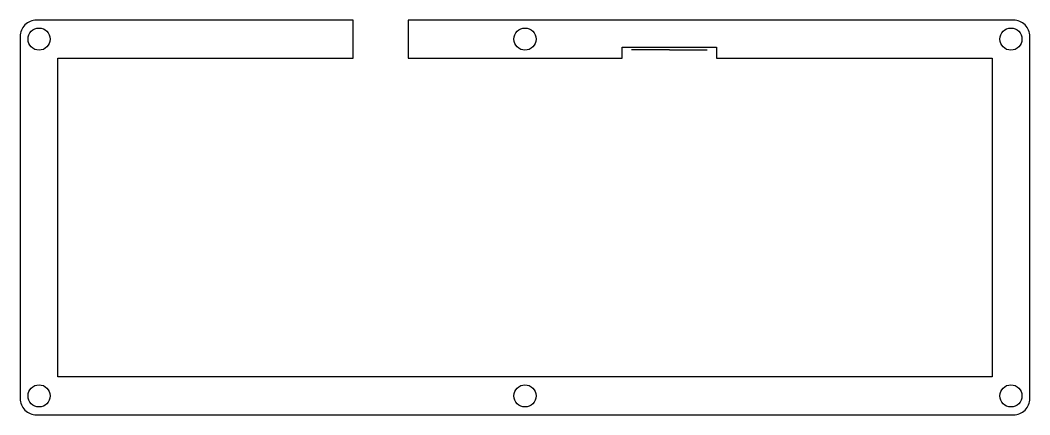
# Model space of a CAD drawing. Header units: millimetres. Extents: x 0 to 374, y 0 to 146.
import ezdxf

# ---------------------------------------------------------------- set-up
doc = ezdxf.new("R2010")
doc.units = ezdxf.units.MM
doc.layers.get('0').update_dxf_attribs({"linetype": 'CONTINUOUS'})

msp = doc.modelspace()

# ---------------------------------------------------------------- linework, layer by layer
for q in [(226.5, 135), (254.5, 135)]:
    msp.add_line((240.5, 135), q)
msp.add_lwpolyline([(123.3, 146), (6, 146, 0.414214), (0, 140), (0, 6, 0.414214), (6, 0), (368, 0, 0.414214), (374, 6), (374, 140, 0.414214), (368, 146), (143.7, 146), (143.7, 132), (223, 132), (223, 136), (258, 136), (258, 132), (360, 132), (360, 14), (14, 14), (14, 132), (123.3, 132)], format="xyb", close=True)
for centre in [(7, 139), (187, 139), (367, 139), (7, 7), (187, 7), (367, 7)]:
    msp.add_circle(centre, 4.1)

doc.saveas('drawing.dxf')
